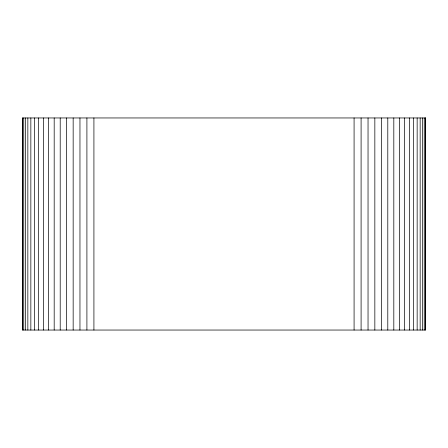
<?xml version="1.0" encoding="UTF-8"?>
<svg xmlns="http://www.w3.org/2000/svg" width="448" height="448" viewBox="0 0 448 448"><rect width="100%" height="100%" fill="white"/><g stroke="black" fill="none" stroke-linecap="round" stroke-linejoin="round"><path stroke-width="0.67" d="M425.258 117.958L425.258 330.042M424.228 117.958L424.228 330.042M422.52 117.958L422.52 330.042M420.157 117.958L420.157 330.042M417.155 117.958L417.155 330.042M413.549 117.958L413.549 330.042M409.366 117.958L409.366 330.042M404.656 117.958L404.656 330.042M399.454 117.958L399.454 330.042M393.814 117.958L393.814 330.042M387.794 117.958L387.794 330.042M381.45 117.958L381.45 330.042M374.842 117.958L374.842 330.042M368.038 117.958L368.038 330.042M361.094 117.958L361.094 330.042M354.082 117.958L354.082 330.042M93.918 117.958L93.918 330.042M86.906 117.958L86.906 330.042M79.962 117.958L79.962 330.042M73.158 117.958L73.158 330.042M66.55 117.958L66.55 330.042M60.206 117.958L60.206 330.042M54.186 117.958L54.186 330.042M48.546 117.958L48.546 330.042M43.344 117.958L43.344 330.042M38.634 117.958L38.634 330.042M34.451 117.958L34.451 330.042M30.845 117.958L30.845 330.042M27.843 117.958L27.843 330.042M25.48 117.958L25.48 330.042M23.772 117.958L23.772 330.042M22.742 117.958L22.742 330.042M425.6 117.958L22.4 117.958L22.4 330.042L425.6 330.042L425.6 117.958"/></g></svg>
